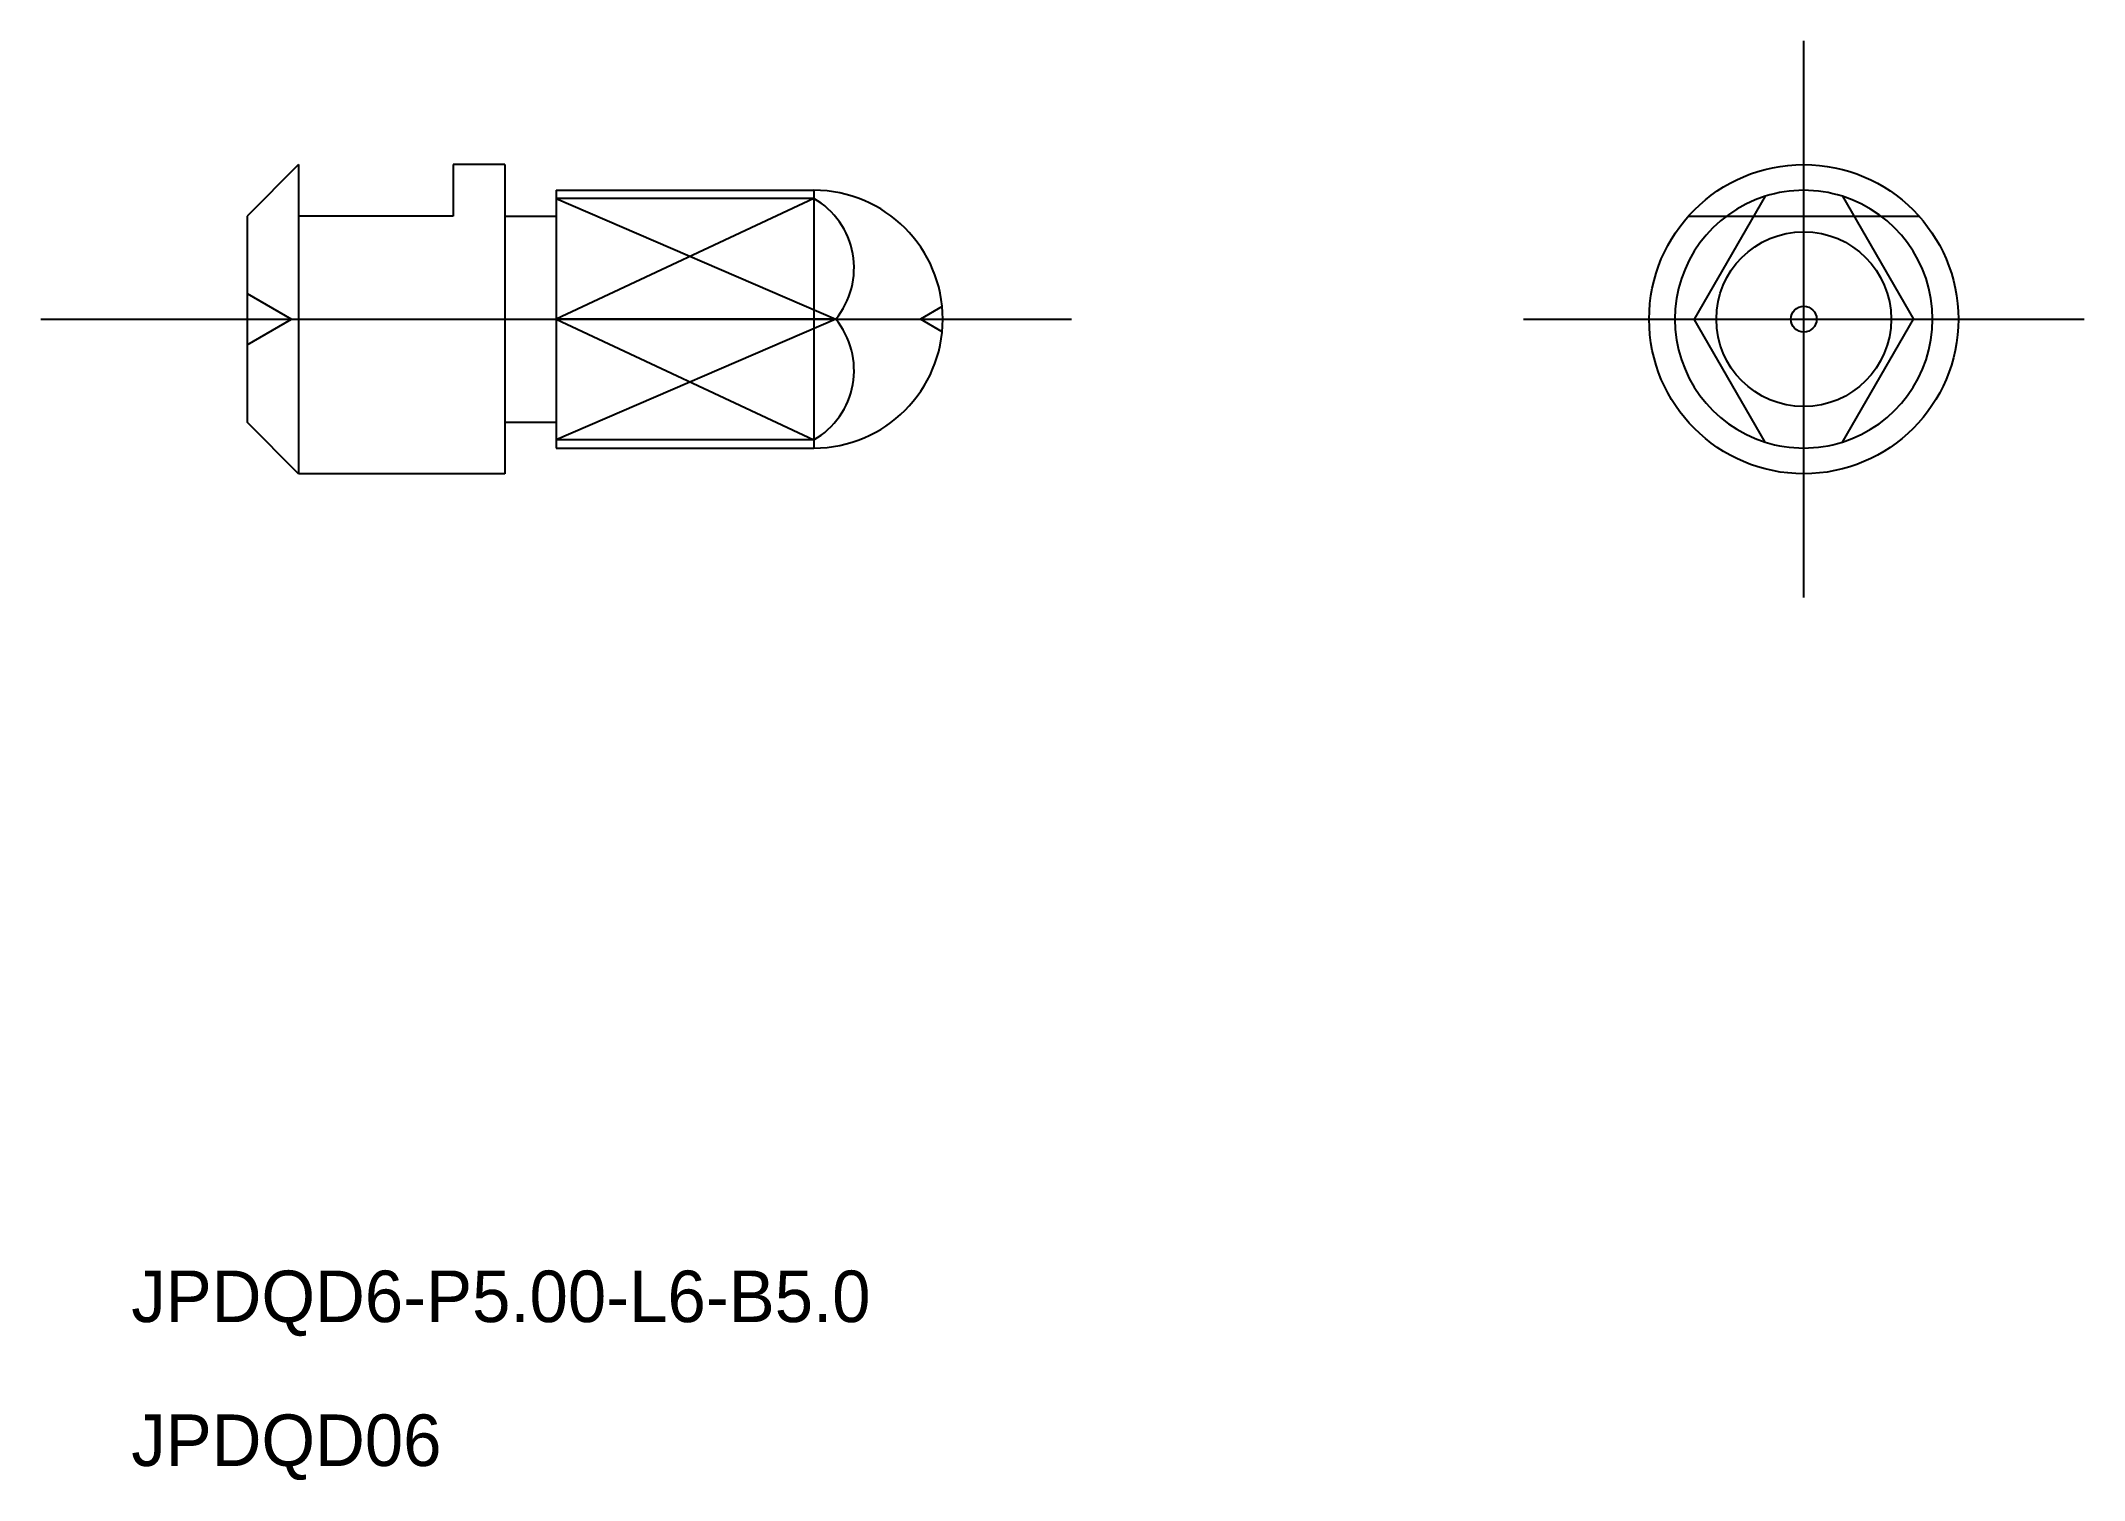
# Model space of a CAD drawing. Extents: x 574.5 to 614.2, y 576.6 to 604.5.
import ezdxf

# ---------------------------------------------------------------- set-up
doc = ezdxf.new("R2010")
doc.units = 0
for name, pattern in [('CENTER', [50.8, 31.75, -6.35, 6.35, -6.35]), ('DASHED', [19.05, 12.7, -6.35]), ('PHANTOM', [63.5, 31.75, -6.35, 6.35, -6.35, 6.35, -6.35])]:
    doc.linetypes.add(name, pattern=pattern)
doc.layers.get('0').update_dxf_attribs({"linetype": 'CONTINUOUS'})
doc.layers.add('CENTER', color=1, linetype='CENTER')

msp = doc.modelspace()

# ---------------------------------------------------------------- linework, layer by layer
at = {"color": 7, "linetype": 'CONTINUOUS'}
for p, q in [((579.545, 602.101), (578.545, 601.101)), ((579.545, 602.101), (579.545, 596.101)), ((583.545, 602.101), (582.545, 602.101)), ((582.545, 602.101), (582.545, 601.101)), ((583.545, 602.101), (583.545, 596.101)), ((584.545, 601.601), (589.545, 601.601)), ((584.545, 601.601), (584.545, 596.601)), ((589.545, 601.601), (589.545, 596.601)), ((608.002, 601.486), (606.625, 599.101)), ((609.502, 601.486), (610.879, 599.101)), ((578.545, 601.101), (578.545, 597.101)), ((582.545, 601.101), (579.545, 601.101)), ((583.545, 601.101), (584.545, 601.101)), ((608.002, 596.716), (606.625, 599.101)), ((609.502, 596.716), (610.879, 599.101)), ((579.545, 596.101), (578.545, 597.101)), ((583.545, 597.101), (584.545, 597.101)), ((584.545, 596.601), (589.545, 596.601)), ((583.545, 596.101), (579.545, 596.101))]:
    msp.add_line(p, q, dxfattribs=at)
at = {"color": 3}
for p, q in [((584.545, 601.443), (589.969, 599.101)), ((589.545, 601.443), (584.545, 599.101)), ((589.969, 599.101), (584.545, 596.759)), ((584.545, 599.101), (589.545, 596.759))]:
    msp.add_line(p, q, dxfattribs=at)
for p, q in [((589.545, 601.443), (584.545, 601.443)), ((589.969, 599.101), (584.545, 599.101)), ((589.545, 596.759), (584.545, 596.759))]:
    msp.add_line(p, q)
at = {"color": 3, "linetype": 'DASHED'}
for p, q in [((606.516, 601.101), (610.988, 601.101)), ((578.545, 599.601), (579.411, 599.101)), ((578.545, 598.601), (579.411, 599.101)), ((592.033, 599.344), (591.612, 599.101)), ((592.033, 598.858), (591.612, 599.101))]:
    msp.add_line(p, q, dxfattribs=at)
at = {"color": 7, "linetype": 'CONTINUOUS'}
for radius in [3, 1.696, 0.25]:
    msp.add_circle((608.752, 599.101), radius, dxfattribs=at)
for centre, start, end in [((589.545, 599.101), 270, 90), ((608.752, 599.101), 72.5424, 107.4576), ((608.752, 599.101), 252.5424, 287.4576)]:
    msp.add_arc(centre, 2.5, start, end, dxfattribs=at)
at = {"color": 3, "linetype": 'PHANTOM'}
for start, end in [(107.4576, 252.5424), (287.4576, 72.5424)]:
    msp.add_arc((608.752, 599.101), 2.5, start, end, dxfattribs=at)
for centre, start, end in [((588.764, 600.092), 320.553, 59.9856), ((588.764, 598.11), 300.0144, 39.447)]:
    msp.add_arc(centre, 1.56, start, end)
at = {"layer": 'CENTER', "color": 1, "linetype": 'CENTER'}
for p, q in [((608.752, 593.701), (608.752, 604.501)), ((574.545, 599.101), (594.545, 599.101)), ((603.311, 599.101), (614.193, 599.101))]:
    msp.add_line(p, q, dxfattribs=at)

# ---------------------------------------------------------------- texts
at = {"color": 7, "linetype": 'CONTINUOUS'}
for s, p in [('JPDQD6-P5.00-L6-B5.0', (576.299, 579.641)), ('JPDQD06', (576.299, 576.849))]:
    msp.add_text(s, height=1, dxfattribs=at).set_placement(p)

doc.saveas('drawing.dxf')
